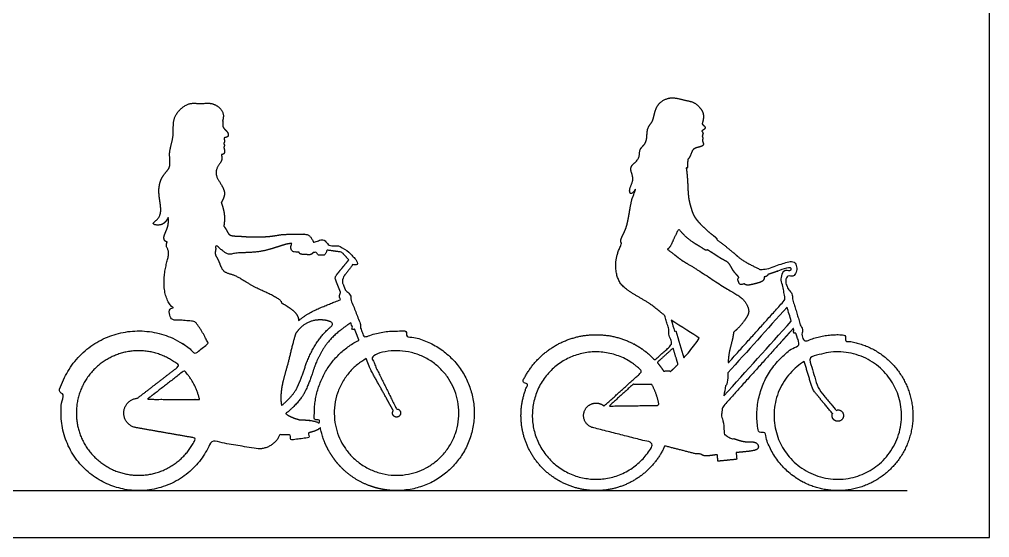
# Model space of a CAD drawing. Header units: millimetres. Extents: x 122.9 to 141.7, y 0.8 to 10.9.
# Drawn here: x 127.084 to 131.275, y 6.336 to 8.576 of the extents above; entities that cross this region are included whole.
import ezdxf

# ---------------------------------------------------------------- set-up
doc = ezdxf.new("R2010")
doc.units = ezdxf.units.MM
for name, color, linetype, true_color in [('AG-DIAGRAM', 7, 'Continuous', 0xfecc66), ('AG-OUTLINE', 7, 'Continuous', 0x8000ff), ('X-VPRT', 6, 'Continuous', 0xff00ff)]:
    doc.layers.add(name, color=color, linetype=linetype, true_color=true_color)

msp = doc.modelspace()

# ---------------------------------------------------------------- linework, layer by layer
at = {"layer": 'AG-DIAGRAM'}
msp.add_lwpolyline([(123.249, 6.5388), (130.9198, 6.5388)], dxfattribs=at)
at = {"layer": 'AG-OUTLINE'}
for points, weights, degree, knots in [([(130.0331, 8.1235), (130.0365, 8.1332), (130.0418, 8.158), (130.0349, 8.1844), (129.9999, 8.2211), (129.9588, 8.2246), (129.8942, 8.2459), (129.8302, 8.2083), (129.825, 8.1316), (129.7913, 8.1096), (129.7992, 8.0411), (129.7587, 8.017), (129.7681, 7.9698), (129.7109, 7.9391), (129.7453, 7.8878), (129.7172, 7.8461), (129.7225, 7.8144), (129.7387, 7.8309), (129.746, 7.8428), (129.7449, 7.8382), (129.7403, 7.8212), (129.7265, 7.7996), (129.7128, 7.6838), (129.6905, 7.6444), (129.6794, 7.6177), (129.6842, 7.6096), (129.6869, 7.6073), (129.6579, 7.5535), (129.6573, 7.4756), (129.6904, 7.4096), (129.8054, 7.3544), (129.8468, 7.3153), (129.8719, 7.2959), (129.8793, 7.2712), (129.8867, 7.2464), (129.8941, 7.2217), (129.8924, 7.2212), (129.8907, 7.2207), (129.889, 7.2202), (129.8939, 7.2037), (129.8988, 7.1871), (129.9038, 7.1706), (129.8791, 7.1483), (129.8544, 7.1259), (129.8297, 7.1035), (129.7481, 7.1898), (129.6355, 7.2277), (129.5183, 7.2082), (129.4011, 7.1888), (129.3068, 7.1165), (129.2574, 7.0085), (129.2651, 7.005), (129.2728, 7.0015), (129.2804, 6.998), (129.2441, 6.9184), (129.2411, 6.8309), (129.2719, 6.749), (129.3027, 6.6671), (129.3627, 6.6033), (129.4425, 6.5674), (129.5223, 6.5315), (129.6098, 6.529), (129.6915, 6.5603), (129.7733, 6.5916), (129.8367, 6.6518), (129.8722, 6.7319), (129.9135, 6.7213), (129.9548, 6.7108), (129.9961, 6.7002), (130.0069, 6.6975), (130.0179, 6.6965), (130.0289, 6.6971), (130.0316, 6.6937), (130.0445, 6.6853), (130.0739, 6.6908), (130.099, 6.6942), (130.0991, 6.6942), (130.1001, 6.6848), (130.101, 6.6754), (130.1019, 6.666), (130.129, 6.6686), (130.1562, 6.6713), (130.1833, 6.6739), (130.1824, 6.6836), (130.1814, 6.6934), (130.1805, 6.7031), (130.1915, 6.7041), (130.2314, 6.7078), (130.2814, 6.713), (130.2747, 6.7408), (130.2581, 6.7512), (130.2244, 6.7474), (130.1882, 6.757), (130.168, 6.7656), (130.1635, 6.7627), (130.1525, 6.7663), (130.1388, 6.7741), (130.1296, 6.7858), (130.1278, 6.7886), (130.1308, 6.8104), (130.1271, 6.8322), (130.117, 6.8518), (130.1178, 6.8673), (130.1196, 6.884), (130.1216, 6.8999), (130.2237, 7.0134), (130.3257, 7.1269), (130.4277, 7.2403), (130.4288, 7.2366), (130.4299, 7.2329), (130.431, 7.2292), (130.4298, 7.2288), (130.4287, 7.2285), (130.4275, 7.2281), (130.4284, 7.2249), (130.4294, 7.2216), (130.4304, 7.2184), (130.433, 7.2192), (130.4357, 7.22), (130.4383, 7.2208), (130.4433, 7.2041), (130.4482, 7.1874), (130.4532, 7.1708), (130.3117, 7.0942), (130.2442, 6.9482), (130.2776, 6.7908), (130.2858, 6.7925), (130.2941, 6.7943), (130.3023, 6.796), (130.3283, 6.6731), (130.4149, 6.582), (130.5363, 6.5497), (130.6577, 6.5174), (130.7781, 6.5535), (130.8617, 6.6472), (130.9454, 6.7409), (130.9676, 6.8646), (130.9217, 6.9816), (130.8759, 7.0986), (130.7756, 7.1742), (130.6505, 7.1862), (130.6513, 7.1946), (130.6521, 7.203), (130.6529, 7.2114), (130.5916, 7.2172), (130.5308, 7.207), (130.4747, 7.1814), (130.4701, 7.1968), (130.4655, 7.2121), (130.461, 7.2275), (130.4637, 7.2283), (130.4663, 7.2291), (130.469, 7.2299), (130.468, 7.2331), (130.4671, 7.2363), (130.4661, 7.2396), (130.4649, 7.2392), (130.4637, 7.2389), (130.4626, 7.2385), (130.4481, 7.2871), (130.4337, 7.3357), (130.4193, 7.3843), (130.4205, 7.3846), (130.4217, 7.385), (130.4229, 7.3853), (130.4219, 7.3886), (130.4209, 7.3918), (130.42, 7.3951), (130.4175, 7.3943), (130.4151, 7.3936), (130.4126, 7.3929), (130.4111, 7.398), (130.4096, 7.4031), (130.408, 7.4083), (130.4068, 7.4079), (130.4055, 7.4075), (130.4042, 7.4071), (130.4011, 7.4179), (130.3979, 7.4286), (130.3948, 7.4394), (130.3938, 7.4473), (130.3963, 7.4556), (130.4024, 7.4643), (130.4031, 7.4651), (130.4038, 7.4659), (130.4045, 7.4668), (130.405, 7.4665), (130.408, 7.4652), (130.4135, 7.4635), (130.4205, 7.4637), (130.4273, 7.4658), (130.4328, 7.4703), (130.4366, 7.4759), (130.4393, 7.4819), (130.4412, 7.4899), (130.4424, 7.4996), (130.442, 7.5091), (130.4397, 7.5166), (130.4363, 7.5216), (130.4327, 7.5253), (130.4259, 7.5287), (130.4161, 7.5293), (130.4039, 7.5274), (130.3958, 7.525), (130.3911, 7.5235), (130.3736, 7.518), (130.3599, 7.5133), (130.3499, 7.5096), (130.3415, 7.5065), (130.331, 7.5028), (130.3098, 7.4956), (130.3065, 7.498), (130.3026, 7.4985), (130.2989, 7.4972), (130.2946, 7.4958), (130.2903, 7.4943), (130.2859, 7.4928), (130.2838, 7.4942), (130.2718, 7.5013), (130.2452, 7.5135), (130.2037, 7.5371), (130.1857, 7.5529), (130.1493, 7.5843), (130.1154, 7.6104), (130.0972, 7.6235), (130.0977, 7.626), (130.0958, 7.632), (130.0696, 7.649), (130.0223, 7.6936), (129.9955, 7.7273), (129.9862, 7.7591), (129.9723, 7.8054), (129.9718, 7.875), (129.9672, 7.9197), (129.9649, 7.933), (129.9647, 7.9342), (129.9663, 7.9331), (129.9706, 7.9319), (129.9697, 7.9435), (129.9712, 7.9621), (129.9717, 7.97), (129.9741, 7.9729), (129.9842, 7.9844), (129.9897, 8.0164), (130.0178, 8.0232), (130.0461, 8.0308), (130.0318, 8.0541), (130.0393, 8.0622), (130.0315, 8.0712), (130.0401, 8.084), (130.0335, 8.0903), (130.0317, 8.0951), (130.0434, 8.0996), (130.0482, 8.1082), (130.0426, 8.1165), (130.0357, 8.121), (130.0331, 8.1235)], [1, 1, 1, 1, 1, 1, 1, 1, 1, 1, 1, 1, 1, 1, 1, 1, 1, 1, 1, 1, 1, 1, 1, 1, 1, 1, 1, 1, 1, 1, 1, 1, 1, 1, 1, 1, 1, 1, 1, 1, 1, 1, 1, 1, 1, 0.921869153192, 0.921869153192, 1, 0.921869153192, 0.921869153192, 1, 1, 1, 1, 0.948889984764, 0.948889984764, 1, 0.948889984764, 0.948889984764, 1, 0.948889984764, 0.948889984764, 1, 0.948889984764, 0.948889984764, 1, 1, 1, 1, 1.00591966295, 1.02018864615, 1.04280694961, 1.04280694961, 1.04280694961, 1.04280694961, 1.04280694961, 1.04280694961, 1.04280694961, 1.04280694961, 1.04280694961, 1.04280694961, 1.04280694961, 1.04280694961, 1.04280694961, 1.04280694961, 1.04280694961, 1.04280694961, 1.04280694961, 1.04280694961, 1.04280694961, 1.04280694961, 1.04280694961, 1.04280694961, 1.04280694961, 1.04280694961, 1.04280694961, 1.04280694961, 1.04280694961, 1.04280694961, 1.01048108039, 1.01048108039, 1.04280694961, 1.04280694961, 1.04280694961, 1.04280694961, 1.04280694961, 1.04280694961, 1.04280694961, 1.04280694961, 1.04280694961, 1.04280694961, 1.04280694961, 1.04280694961, 1.04280694961, 1.04280694961, 1.04280694961, 1.04280694961, 1.04280694961, 1.04280694961, 1.04280694961, 1.04280694961, 1.04280694961, 1.04280694961, 0.904550363949, 0.904550363949, 1.04280694961, 1.04280694961, 1.04280694961, 1.04280694961, 0.939897619559, 0.939897619559, 1.04280694961, 0.939897619559, 0.939897619559, 1.04280694961, 0.939897619559, 0.939897619559, 1.04280694961, 0.939897619559, 0.939897619559, 1.04280694961, 1.04280694961, 1.04280694961, 1.04280694961, 1.01918087257, 1.01918087257, 1.04280694961, 1.04280694961, 1.04280694961, 1.04280694961, 1.04280694961, 1.04280694961, 1.04280694961, 1.04280694961, 1.04280694961, 1.04280694961, 1.04280694961, 1.04280694961, 1.04280694961, 1.04280694961, 1.04280694961, 1.04280694961, 1.04280694961, 1.04280694961, 1.04280694961, 1.04280694961, 1.04280694961, 1.04280694961, 1.04280694961, 1.04280694961, 1.04280694961, 1.04280694961, 1.04280694961, 1.04280694961, 1.04280694961, 1.04280694961, 1.04280694961, 1.04280694961, 1.04280694961, 1.04280694961, 1.04280694961, 1.04280694961, 1.04280694961, 1.04280694961, 1.04280694961, 1.04280694961, 1.04280694961, 1.04280694961, 1.04280694961, 1.04280694961, 1.04280694961, 1.04280694961, 1.04280694961, 1.04280694961, 1.04280694961, 1.04280694961, 1.04280694961, 1.04280694961, 1.04280694961, 1.04280694961, 1.04280694961, 1.04280694961, 1.04280694961, 1.04280694961, 1.04280694961, 1.04280694961, 1.04280694961, 1.04280694961, 1.04280694961, 1.04280694961, 1.04280694961, 1.01298872798, 1.06961530936, 1.21268669376, 1.21268669376, 1.21268669376, 1.21268669376, 1.21268669376, 1.21268669376, 1.21268669376, 1.21268669376, 1.21268669376, 1.21268669376, 1.21268669376, 1.21268669376, 1.21268669376, 1.21268669376, 1.21268669376, 1.21268669376, 1.21268669376, 1.21268669376, 1.21268669376, 1.21268669376, 1.21268669376, 1.21268669376, 1.21268669376, 1.21268669376, 1.21268669376, 1.21268669376, 1.21268669376, 1.21268669376, 1.21268669376, 1.21268669376, 1.21268669376, 1.21268669376, 1.21268669376, 1.21268669376, 1.21268669376, 1.21268669376, 1.21268669376, 1.21268669376, 1.21268669376, 1.21268669376, 1.21268669376, 1.21268669376, 1.21268669376, 1.21268669376], 3, [-13.68476, -13.68476, -13.68476, -13.68476, -13.478875, -13.172013, -12.80537, -12.452977, -12.124115, -11.700435, -11.310504, -10.933888, -10.532126, -10.20641, -9.877811, -9.510637, -9.152455, -8.788505, -8.563185, -8.322246, -8.322246, -8.322246, -8.218483, -7.910102, -7.444639, -7.085025, -6.81496, -6.687869, -6.687869, -6.687869, -6.143531, -5.706942, -5.125789, -4.680459, -4.680459, -4.680459, -4.471306, -4.471306, -4.471306, -4.45685, -4.45685, -4.45685, -4.317325, -4.317325, -4.317325, -4.047324, -4.047324, -4.047324, -3.190822, -3.190822, -3.190822, -2.334319, -2.334319, -2.334319, -2.266059, -2.266059, -2.266059, -1.57574, -1.57574, -1.57574, -0.885422, -0.885422, -0.885422, -0.195104, -0.195104, -0.195104, 0.495214, 0.495214, 0.495214, 0.836388, 0.836388, 0.836388, 0.879868, 0.879868, 0.879868, 1.029494, 1.428437, 1.430968, 1.430968, 1.430968, 1.50758, 1.50758, 1.50758, 1.728411, 1.728411, 1.728411, 1.807562, 1.807562, 1.807562, 1.963862, 2.377159, 2.594277, 2.81254, 3.110292, 3.444795, 3.675748, 3.675748, 3.675748, 3.981579, 4.068241, 4.068241, 4.068241, 4.153491, 4.153491, 4.153491, 4.390899, 4.390899, 4.390899, 5.626719, 5.626719, 5.626719, 5.658158, 5.658158, 5.658158, 5.662224, 5.662224, 5.662224, 5.689639, 5.689639, 5.689639, 5.698821, 5.698821, 5.698821, 5.839625, 5.839625, 5.839625, 6.963448, 6.963448, 6.963448, 7.031709, 7.031709, 7.031709, 7.996906, 7.996906, 7.996906, 8.962103, 8.962103, 8.962103, 9.927301, 9.927301, 9.927301, 10.892498, 10.892498, 10.892498, 10.960759, 10.960759, 10.960759, 11.418704, 11.418704, 11.418704, 11.548323, 11.548323, 11.548323, 11.557505, 11.557505, 11.557505, 11.58492, 11.58492, 11.58492, 11.588985, 11.588985, 11.588985, 11.999329, 11.999329, 11.999329, 12.003395, 12.003395, 12.003395, 12.03081, 12.03081, 12.03081, 12.039302, 12.039302, 12.039302, 12.082627, 12.082627, 12.082627, 12.08914, 12.08914, 12.08914, 12.179814, 12.179814, 12.179814, 12.259068, 12.259068, 12.259068, 12.267728, 12.267728, 12.267728, 12.27269, 12.299607, 12.313878, 12.328445, 12.356846, 12.370148, 12.383074, 12.409909, 12.4367, 12.461502, 12.486614, 12.499565, 12.510488, 12.528411, 12.559509, 12.588793, 12.628264, 12.628264, 12.628264, 12.712506, 12.712506, 12.712506, 12.78469, 12.78469, 12.78469, 12.81526, 12.81526, 12.81526, 12.856316, 12.856316, 12.856316, 12.928424, 13.251454, 13.60653, 13.86138, 14.214292, 14.640204, 14.640204, 14.640204, 14.767814, 15.047857, 15.474384, 15.863784, 16.248293, 16.685184, 17.144525, 17.487828, 17.523974, 17.523974, 17.523974, 17.605122, 17.789422, 17.910939, 17.910939, 17.910939, 18.014476, 18.334386, 18.606297, 18.852055, 19.084221, 19.236851, 19.395594, 19.582313, 19.726833, 19.824781, 19.997827, 20.15059, 20.313924, 20.457127, 20.457127, 20.457127, 20.457127]), ([(127.9623, 8.1374), (127.9655, 8.1494), (127.9702, 8.1777), (127.9205, 8.22), (127.8655, 8.2083), (127.8137, 8.2208), (127.74, 8.1557), (127.7565, 8.0733), (127.7257, 8.0014), (127.7428, 7.9365), (127.7002, 7.9024), (127.6793, 7.8352), (127.7009, 7.7537), (127.6874, 7.7129), (127.6482, 7.6899), (127.7039, 7.6815), (127.721, 7.7067), (127.727, 7.72), (127.7276, 7.7163), (127.7297, 7.6984), (127.7228, 7.6668), (127.7042, 7.6351), (127.7123, 7.6159), (127.721, 7.6144), (127.7231, 7.6144), (127.7206, 7.6082), (127.7164, 7.5937), (127.734, 7.5722), (127.7195, 7.5235), (127.701, 7.4293), (127.723, 7.3504), (127.7464, 7.3308), (127.7517, 7.3272), (127.7495, 7.3274), (127.7472, 7.3275), (127.745, 7.3277), (127.7414, 7.328), (127.738, 7.3267), (127.7355, 7.3241), (127.733, 7.3216), (127.7318, 7.3182), (127.7321, 7.3146), (127.7329, 7.306), (127.7337, 7.2974), (127.7345, 7.2888), (127.735, 7.2827), (127.7394, 7.2784), (127.7455, 7.2779), (127.7774, 7.2754), (127.8092, 7.273), (127.841, 7.2705), (127.8618, 7.2478), (127.8856, 7.2059), (127.8975, 7.1794), (127.9002, 7.1746), (127.8816, 7.1602), (127.8629, 7.1458), (127.8443, 7.1314), (127.7506, 7.2205), (127.625, 7.2511), (127.5009, 7.2151), (127.3768, 7.1792), (127.287, 7.0862), (127.2554, 6.9609), (127.2622, 6.9609), (127.2689, 6.9609), (127.2757, 6.9609), (127.227, 6.7789), (127.3169, 6.6134), (127.4961, 6.5552), (127.6752, 6.497), (127.8453, 6.5782), (127.9128, 6.754), (127.9769, 6.7428), (128.0411, 6.7315), (128.1053, 6.7202), (128.1514, 6.7141), (128.1916, 6.7375), (128.2092, 6.7805), (128.2239, 6.7808), (128.2395, 6.78), (128.2541, 6.7798), (128.255, 6.7723), (128.256, 6.7649), (128.257, 6.7575), (128.2832, 6.7609), (128.3094, 6.7644), (128.3356, 6.7678), (128.3347, 6.7746), (128.3338, 6.7814), (128.3329, 6.7883), (128.353, 6.7932), (128.3749, 6.8008), (128.384, 6.81), (128.3845, 6.8105), (128.409, 6.6835), (128.4962, 6.588), (128.6204, 6.5521), (128.7446, 6.5161), (128.8693, 6.5502), (128.958, 6.6444), (129.0466, 6.7385), (129.0731, 6.8651), (129.0296, 6.9869), (128.9862, 7.1087), (128.8855, 7.1899), (128.7573, 7.2067), (128.7582, 7.2132), (128.759, 7.2197), (128.7599, 7.2261), (128.6964, 7.2345), (128.6329, 7.2257), (128.574, 7.2005), (128.5681, 7.2157), (128.5622, 7.2309), (128.5562, 7.246), (128.5596, 7.2473), (128.5629, 7.2487), (128.5663, 7.25), (128.565, 7.2533), (128.5637, 7.2567), (128.5623, 7.2601), (128.5608, 7.2595), (128.5593, 7.2589), (128.5579, 7.2583), (128.5417, 7.2996), (128.5255, 7.3409), (128.5094, 7.3822), (128.5109, 7.3828), (128.5123, 7.3834), (128.5138, 7.384), (128.5125, 7.3874), (128.5112, 7.3907), (128.5099, 7.3941), (128.5074, 7.3931), (128.5048, 7.3921), (128.5023, 7.3911), (128.5003, 7.3961), (128.4984, 7.4011), (128.4964, 7.4061), (128.4953, 7.4056), (128.4941, 7.4052), (128.493, 7.4047), (128.4894, 7.4138), (128.4859, 7.4229), (128.4823, 7.432), (128.4773, 7.4448), (128.4787, 7.4562), (128.4865, 7.4664), (128.4995, 7.4831), (128.5125, 7.4999), (128.5254, 7.5166), (128.5255, 7.5165), (128.5256, 7.5164), (128.5257, 7.5163), (128.5303, 7.5113), (128.537, 7.5111), (128.542, 7.5156), (128.547, 7.5202), (128.5472, 7.527), (128.5427, 7.5319), (128.5297, 7.5461), (128.5146, 7.5626), (128.4972, 7.5814), (128.4914, 7.5877), (128.4839, 7.5917), (128.4754, 7.5929), (128.4545, 7.5959), (128.4336, 7.5989), (128.4127, 7.6019), (128.412, 7.6056), (128.4099, 7.613), (128.4044, 7.6212), (128.3996, 7.6235), (128.3972, 7.6235), (128.3972, 7.6235), (128.3919, 7.6235), (128.3867, 7.6235), (128.3814, 7.6235), (128.379, 7.6235), (128.3741, 7.6212), (128.3701, 7.6153), (128.3685, 7.6117), (128.3684, 7.6113), (128.3644, 7.6114), (128.3604, 7.6115), (128.3564, 7.6116), (128.3531, 7.6182), (128.3437, 7.6332), (128.3315, 7.6485), (128.292, 7.6457), (128.2208, 7.6484), (128.1798, 7.6374), (128.0871, 7.6333), (128.0338, 7.6397), (127.9912, 7.6391), (127.9821, 7.6606), (127.9729, 7.6746), (127.9675, 7.6823), (127.9704, 7.7007), (127.9725, 7.7319), (127.9619, 7.7683), (127.9563, 7.7838), (127.9642, 7.7983), (127.9844, 7.8332), (127.9227, 7.8995), (127.9418, 7.9436), (127.9611, 7.9652), (127.959, 7.9836), (127.9568, 7.9915), (127.9607, 7.9917), (127.9714, 7.9937), (127.9712, 8.0121), (127.9659, 8.0223), (127.9725, 8.0325), (127.965, 8.039), (127.9723, 8.047), (127.9697, 8.0565), (127.9667, 8.0654), (127.9822, 8.0656), (127.9877, 8.0743), (127.9861, 8.0851), (127.9749, 8.0984), (127.9601, 8.112), (127.9637, 8.1259), (127.9625, 8.136), (127.9623, 8.1374)], [1, 1, 1, 1, 1, 1, 1, 1, 1, 1, 1, 1, 1, 1, 1, 1, 1, 1, 1, 1, 1, 1, 1, 1, 1, 1, 1, 1, 1, 1, 1, 1, 1, 1, 1, 1, 0.938360451285, 0.938360451285, 1, 0.938360451285, 0.938360451285, 1, 1, 1, 1, 0.842493640025, 0.842493640025, 1, 1, 1, 1, 1, 1, 1, 1, 1, 1, 1, 0.91151581963, 0.91151581963, 1, 0.91151581963, 0.91151581963, 1, 1, 1, 1, 0.81696104872, 0.81696104872, 1, 0.81696104872, 0.81696104872, 1, 1, 1, 1, 0.861170387097, 0.861170387097, 1, 1, 1, 1, 1, 1, 1, 1, 1, 1, 1, 1, 1, 1, 1, 1, 1, 0.902081166368, 0.902081166368, 1, 0.902081166368, 0.902081166368, 1, 0.902081166368, 0.902081166368, 1, 0.902081166368, 0.902081166368, 1, 1, 1, 1, 0.976299169022, 0.976299169022, 1, 1, 1, 1, 1, 1, 1, 1, 1, 1, 1, 1, 1, 1, 1, 1, 1, 1, 1, 1, 1, 1, 1, 1, 1, 1, 1, 1, 1, 1, 1, 1, 1, 1, 1, 1, 1, 1, 1, 1, 1, 1, 1, 0.804737854124, 0.804737854124, 1, 0.804737854124, 0.804737854124, 1, 1, 1, 1, 0.961150663893, 0.961150663893, 1, 1, 1, 1, 1, 1, 1, 1, 1, 1, 1, 1, 1, 1, 1, 1, 1, 1, 1, 1, 1, 1, 1, 1, 1, 1, 1, 1, 1, 1, 1, 1, 1, 1, 1, 1, 1, 1, 1, 1, 1, 1, 1, 1, 1, 1, 1, 1, 1, 1, 1, 1, 1, 1, 1, 1, 1, 1, 1, 1, 1], 3, [-5.140162, -5.140162, -5.140162, -5.140162, -4.856552, -4.510515, -4.170962, -3.842121, -3.419883, -3.006626, -2.600228, -2.243349, -1.923823, -1.541131, -1.118982, -0.81679, -0.576808, -0.306263, 0, 0, 0, 0.077955, 0.382095, 0.659451, 0.864546, 0.921541, 0.921541, 0.921541, 1.128124, 1.352054, 1.668721, 2.131946, 2.576454, 2.697947, 2.697947, 2.697947, 2.711653, 2.711653, 2.711653, 2.734076, 2.734076, 2.734076, 2.756498, 2.756498, 2.756498, 2.812263, 2.812263, 2.812263, 2.848567, 2.848567, 2.848567, 3.054645, 3.054645, 3.054645, 3.500259, 3.617704, 3.617704, 3.617704, 3.769847, 3.769847, 3.769847, 4.52185, 4.52185, 4.52185, 5.273853, 5.273853, 5.273853, 5.317361, 5.317361, 5.317361, 6.41286, 6.41286, 6.41286, 7.508359, 7.508359, 7.508359, 7.928929, 7.928929, 7.928929, 8.178467, 8.178467, 8.178467, 8.431297, 8.431297, 8.431297, 8.479675, 8.479675, 8.479675, 8.650171, 8.650171, 8.650171, 8.694475, 8.694475, 8.694475, 9.007037, 9.023705, 9.023705, 9.023705, 9.719339, 9.719339, 9.719339, 10.414974, 10.414974, 10.414974, 11.110609, 11.110609, 11.110609, 11.806243, 11.806243, 11.806243, 11.848357, 11.848357, 11.848357, 12.234314, 12.234314, 12.234314, 12.494774, 12.494774, 12.494774, 12.515653, 12.515653, 12.515653, 12.53899, 12.53899, 12.53899, 12.548279, 12.548279, 12.548279, 12.834592, 12.834592, 12.834592, 12.843881, 12.843881, 12.843881, 12.867217, 12.867217, 12.867217, 12.882976, 12.882976, 12.882976, 12.917487, 12.917487, 12.917487, 12.921497, 12.921497, 12.921497, 13.508245, 13.508245, 13.508245, 13.593965, 13.593965, 13.593965, 14.361663, 14.361663, 14.361663, 14.36284, 14.36284, 14.36284, 14.401833, 14.401833, 14.401833, 14.440826, 14.440826, 14.440826, 14.615222, 14.615222, 14.615222, 14.622448, 14.622448, 14.622448, 14.777443, 14.777443, 14.777443, 14.802639, 14.829987, 14.856026, 14.856062, 14.856062, 14.856062, 14.886461, 14.886461, 14.886461, 14.912481, 14.939848, 14.941907, 14.941907, 14.941907, 14.967414, 14.967414, 14.967414, 15.153347, 15.357728, 15.640157, 16.029791, 16.342346, 16.782304, 17.136337, 17.416868, 17.634836, 17.8256, 17.8256, 17.8256, 18.17218, 18.430742, 18.430742, 18.430742, 18.757361, 19.169465, 19.468622, 19.71239, 19.942337, 19.942337, 19.942337, 20.038474, 20.233514, 20.391407, 20.536675, 20.661291, 20.79769, 20.943976, 21.062868, 21.225112, 21.365488, 21.510813, 21.704497, 21.902515, 22.114299, 22.146669, 22.146669, 22.146669, 22.146669]), ([(130.1692, 7.2235), (130.1916, 7.2406), (130.2257, 7.2837), (130.2414, 7.3184), (130.2106, 7.3732), (130.1527, 7.4004), (129.9892, 7.5117), (129.9407, 7.5348), (129.9083, 7.5648), (129.8828, 7.582), (129.8886, 7.5851), (129.9008, 7.5973), (129.9132, 7.6355), (129.9323, 7.6693), (129.9491, 7.6493), (129.9869, 7.6124), (130.0383, 7.5868), (130.0481, 7.5764), (130.0551, 7.5786), (130.0572, 7.5796), (130.0644, 7.5751), (130.0787, 7.5667), (130.1221, 7.536), (130.1503, 7.5263), (130.1668, 7.4868), (130.1841, 7.471), (130.1925, 7.4604), (130.1885, 7.4571), (130.1872, 7.4522), (130.1888, 7.4474), (130.1899, 7.4442), (130.191, 7.4409), (130.1921, 7.4376), (130.1944, 7.431), (130.2006, 7.4279), (130.2073, 7.4302), (130.2099, 7.4311), (130.2126, 7.432), (130.2153, 7.4329), (130.2166, 7.4318), (130.2251, 7.4257), (130.2443, 7.4281), (130.2835, 7.438), (130.2994, 7.4461), (130.3019, 7.4579), (130.3021, 7.4622), (130.3047, 7.4631), (130.3073, 7.464), (130.3099, 7.4648), (130.3135, 7.4661), (130.3163, 7.4688), (130.3175, 7.4727), (130.339, 7.48), (130.3497, 7.4838), (130.3583, 7.487), (130.3679, 7.4906), (130.3813, 7.4951), (130.3984, 7.5006), (130.4047, 7.5026), (130.4098, 7.5038), (130.4136, 7.5044), (130.4153, 7.5047), (130.4167, 7.5048), (130.4178, 7.5048), (130.418, 7.503), (130.4182, 7.4997), (130.4174, 7.495), (130.4169, 7.4919), (130.4161, 7.4896), (130.4156, 7.4883), (130.4149, 7.4886), (130.414, 7.489), (130.4129, 7.4896), (130.4128, 7.4897), (130.4121, 7.4901), (130.408, 7.4935), (130.4026, 7.498), (130.3956, 7.4974), (130.3911, 7.492), (130.3883, 7.4887), (130.3875, 7.4845), (130.3889, 7.4803), (130.3854, 7.4761), (130.3819, 7.4719), (130.3784, 7.4677), (130.3736, 7.4619), (130.3722, 7.4554), (130.3744, 7.4482), (130.3789, 7.4329), (130.3835, 7.4176), (130.388, 7.4023), (130.3867, 7.4019), (130.3855, 7.4016), (130.3842, 7.4012), (130.3857, 7.396), (130.3872, 7.3909), (130.3887, 7.3858), (130.3863, 7.3851), (130.3838, 7.3843), (130.3814, 7.3836), (130.3823, 7.3804), (130.3833, 7.3771), (130.3842, 7.3739), (130.3854, 7.3742), (130.3866, 7.3746), (130.3878, 7.3749), (130.3889, 7.371), (130.3901, 7.3671), (130.3913, 7.3632), (130.3094, 7.2722), (130.2276, 7.1811), (130.1458, 7.0901), (130.1463, 7.1018), (130.1495, 7.1418), (130.1642, 7.1859), (130.1688, 7.2158), (130.1692, 7.2235)], [1, 1, 1, 1, 1, 1, 1, 1, 1, 1, 1, 1, 1, 1, 1, 1, 1, 1, 1, 1, 1, 1, 1, 1, 1, 1, 1, 0.915103490253, 0.955437507078, 1.12100205048, 1.12100205048, 1.12100205048, 1.12100205048, 0.90211278457, 0.90211278457, 1.12100205048, 1.12100205048, 1.12100205048, 1.12100205048, 1.12100205048, 1.12100205048, 1.12100205048, 1.12100205048, 1.12100205048, 1.12100205048, 1.12100205048, 1.12100205048, 1.12100205048, 1.12100205048, 0.989300671124, 0.936841429349, 0.963624325153, 0.963624325153, 0.963624325153, 0.963624325153, 0.963624325153, 0.963624325153, 0.963624325153, 0.963624325153, 0.963624325153, 0.963624325153, 0.963624325153, 0.963624325153, 0.963624325153, 0.963624325153, 0.963624325153, 0.963624325153, 0.963624325153, 0.963624325153, 0.963624325153, 0.963624325153, 0.963624325153, 0.963624325153, 0.963624325153, 0.963624325153, 0.963624325153, 0.775464971606, 0.775464971606, 0.963624325153, 0.841450096255, 0.798605126974, 0.835089417309, 0.835089417309, 0.835089417309, 0.835089417309, 0.835089417309, 0.835089417309, 0.835089417309, 0.835089417309, 0.835089417309, 0.835089417309, 0.835089417309, 0.835089417309, 0.835089417309, 0.835089417309, 0.835089417309, 0.835089417309, 0.835089417309, 0.835089417309, 0.835089417309, 0.835089417309, 0.835089417309, 0.835089417309, 0.835089417309, 0.835089417309, 0.835089417309, 0.835089417309, 0.835089417309, 0.835089417309, 0.835089417309, 0.835089417309, 0.835089417309, 0.835089417309, 0.835089417309, 0.835089417309, 0.835089417309, 0.835089417309], 3, [0, 0, 0, 0, 0.477252, 0.845291, 1.212732, 1.641754, 2.340723, 2.76516, 3.150906, 3.150906, 3.150906, 3.333378, 3.566009, 3.566009, 3.566009, 4.009408, 4.403514, 4.59636, 4.676071, 4.676071, 4.676071, 4.938989, 5.313061, 5.595968, 5.919381, 6.239072, 6.239072, 6.239072, 6.277342, 6.277342, 6.277342, 6.305276, 6.305276, 6.305276, 6.355872, 6.355872, 6.355872, 6.378899, 6.378899, 6.378899, 6.424614, 6.684648, 7.016375, 7.247391, 7.36611, 7.36611, 7.36611, 7.390705, 7.390705, 7.390705, 7.421147, 7.421147, 7.421147, 7.49347, 7.49347, 7.49347, 7.577713, 7.577713, 7.577713, 7.610137, 7.610137, 7.610137, 7.624738, 7.624738, 7.624738, 7.669092, 7.669092, 7.669092, 7.699983, 7.699983, 7.699983, 7.714408, 7.714408, 7.714408, 7.749904, 7.749904, 7.749904, 7.801044, 7.801044, 7.801044, 7.834251, 7.834251, 7.834251, 7.878458, 7.878458, 7.878458, 7.939475, 7.939475, 7.939475, 8.068671, 8.068671, 8.068671, 8.075183, 8.075183, 8.075183, 8.118509, 8.118509, 8.118509, 8.127, 8.127, 8.127, 8.154416, 8.154416, 8.154416, 8.158481, 8.158481, 8.158481, 8.191501, 8.191501, 8.191501, 9.182741, 9.182741, 9.182741, 9.372314, 9.824486, 9.999284, 9.999284, 9.999284, 9.999284]), ([(128.2903, 7.2737), (128.2901, 7.286), (128.2812, 7.3074), (128.2476, 7.3322), (128.2271, 7.3447), (128.2162, 7.35), (128.2166, 7.3535), (128.2123, 7.3638), (128.1664, 7.3918), (128.0881, 7.4215), (128.0193, 7.4736), (127.9597, 7.4808), (127.9476, 7.5333), (127.9261, 7.561), (127.9342, 7.5829), (127.9315, 7.5915), (127.9305, 7.5955), (127.9333, 7.596), (127.9362, 7.5965), (127.9391, 7.597), (127.9555, 7.5804), (127.9862, 7.5541), (128.0158, 7.5695), (128.1285, 7.5639), (128.2206, 7.6014), (128.253, 7.6073), (128.2618, 7.6069), (128.2587, 7.6027), (128.2572, 7.5974), (128.2571, 7.5919), (128.2571, 7.5795), (128.2634, 7.5707), (128.2725, 7.5704), (128.2793, 7.5703), (128.2861, 7.5702), (128.2928, 7.5701), (128.2931, 7.5679), (128.296, 7.5588), (128.3238, 7.5603), (128.3442, 7.5564), (128.3518, 7.5658), (128.3537, 7.5689), (128.3585, 7.5688), (128.3632, 7.5687), (128.3678, 7.5686), (128.368, 7.5682), (128.3696, 7.5643), (128.3736, 7.5583), (128.3787, 7.5559), (128.3813, 7.556), (128.3816, 7.556), (128.3863, 7.556), (128.391, 7.556), (128.3957, 7.556), (128.396, 7.556), (128.3987, 7.5559), (128.4039, 7.5583), (128.4097, 7.5668), (128.4119, 7.5745), (128.4126, 7.5786), (128.4325, 7.5757), (128.4523, 7.5729), (128.4721, 7.5701), (128.4753, 7.5696), (128.4781, 7.5682), (128.4802, 7.5658), (128.4899, 7.5552), (128.499, 7.5454), (128.5073, 7.5363), (128.4896, 7.5146), (128.4718, 7.4929), (128.454, 7.4712), (128.4487, 7.4647), (128.4476, 7.4572), (128.4509, 7.4489), (128.4578, 7.4314), (128.4646, 7.4138), (128.4715, 7.3963), (128.4703, 7.3958), (128.4692, 7.3954), (128.468, 7.3949), (128.47, 7.39), (128.4719, 7.385), (128.4739, 7.38), (128.4713, 7.379), (128.4688, 7.378), (128.4663, 7.377), (128.4676, 7.3737), (128.4689, 7.3703), (128.4702, 7.3669), (128.4717, 7.3675), (128.4732, 7.3681), (128.4747, 7.3687), (128.475, 7.3679), (128.4753, 7.3671), (128.4756, 7.3663), (128.4411, 7.3528), (128.407, 7.3389), (128.3446, 7.3122), (128.3169, 7.2953), (128.2903, 7.2737)], [1, 1, 1, 1, 1, 1, 1, 1, 1, 1, 1, 1, 1, 1, 1, 1, 1, 1, 1, 1, 1, 1, 1, 1, 1, 1, 1, 1.00034788347, 1.05753821829, 1.17157100446, 0.945630563222, 0.942842373301, 1.1632064347, 1.1632064347, 1.1632064347, 1.1632064347, 1.1632064347, 1.1632064347, 1.1632064347, 1.1632064347, 1.1632064347, 1.1632064347, 1.1632064347, 1.1632064347, 1.1632064347, 1.1632064347, 1.1632064347, 1.1632064347, 1.1632064347, 1.1632064347, 1.1632064347, 1.1632064347, 1.1632064347, 1.1632064347, 1.1632064347, 1.1632064347, 1.1632064347, 1.1632064347, 1.1632064347, 1.1632064347, 1.1632064347, 1.1632064347, 1.1632064347, 1.11801663696, 1.11801663696, 1.1632064347, 1.1632064347, 1.1632064347, 1.1632064347, 1.1632064347, 1.1632064347, 1.1632064347, 1.1632064347, 1.1632064347, 1.1632064347, 1.1632064347, 1.1632064347, 1.1632064347, 1.1632064347, 1.1632064347, 1.1632064347, 1.1632064347, 1.1632064347, 1.1632064347, 1.1632064347, 1.1632064347, 1.1632064347, 1.1632064347, 1.1632064347, 1.1632064347, 1.1632064347, 1.1632064347, 1.1632064347, 1.1632064347, 1.1632064347, 1.1632064347, 1.1632064347, 1.1632064347, 1.1632064347, 1.1632064347, 1.1632064347], 3, [6.511554, 6.511554, 6.511554, 6.511554, 6.774558, 7.070924, 7.351113, 7.351113, 7.351113, 7.475955, 7.808789, 8.246034, 8.67741, 9.013899, 9.335424, 9.604686, 9.813068, 9.977388, 9.977388, 9.977388, 10.03724, 10.03724, 10.03724, 10.330564, 10.589101, 11.077012, 11.564048, 11.775324, 11.775324, 11.775324, 11.811599, 11.811599, 11.811599, 11.883474, 11.883474, 11.883474, 11.922488, 11.922488, 11.922488, 11.986294, 12.233453, 12.463055, 12.555789, 12.555789, 12.555789, 12.585621, 12.585621, 12.585621, 12.589077, 12.616425, 12.642464, 12.645339, 12.645339, 12.645339, 12.675739, 12.675739, 12.675739, 12.678771, 12.704827, 12.732195, 12.759294, 12.759294, 12.759294, 12.906343, 12.906343, 12.906343, 12.913568, 12.913568, 12.913568, 13.01136, 13.01136, 13.01136, 13.805511, 13.805511, 13.805511, 13.86168, 13.86168, 13.86168, 14.822598, 14.822598, 14.822598, 14.826608, 14.826608, 14.826608, 14.861119, 14.861119, 14.861119, 14.876877, 14.876877, 14.876877, 14.900214, 14.900214, 14.900214, 14.909503, 14.909503, 14.909503, 14.91492, 14.91492, 14.91492, 15.137763, 15.137763, 15.329422, 15.329422, 15.329422, 15.329422]), ([(128.2779, 7.2178), (128.2933, 7.2392), (128.3303, 7.2783), (128.4022, 7.2797), (128.4298, 7.2683), (128.4333, 7.2668), (128.4357, 7.2638), (128.4364, 7.26), (128.437, 7.2562), (128.4356, 7.2525), (128.4327, 7.25), (128.4291, 7.2469), (128.4159, 7.2351), (128.3941, 7.2136), (128.3662, 7.1761), (128.3393, 7.1283), (128.3236, 7.0895), (128.3173, 7.0696), (128.3125, 7.0543), (128.3019, 7.024), (128.288, 6.9916), (128.2775, 6.9717), (128.2694, 6.9596), (128.2506, 6.9365), (128.2312, 6.9184), (128.2171, 6.9065), (128.2159, 6.9119), (128.2113, 6.9425), (128.2197, 7.0089), (128.2457, 7.0869), (128.2635, 7.1716), (128.2761, 7.2121), (128.2779, 7.2178)], [1, 1, 1, 1, 1, 0.915344303633, 0.915344303633, 1, 0.915344303633, 0.915344303633, 1, 1, 1, 1, 1, 1, 1, 1, 1, 1, 1, 1, 1, 1, 1, 1, 1, 1, 1, 1, 1, 1, 1], 3, [0, 0, 0, 0, 0.412357, 0.812226, 0.812226, 0.812226, 0.836016, 0.836016, 0.836016, 0.859807, 0.859807, 0.859807, 0.890466, 0.97372, 1.056973, 1.191792, 1.326611, 1.326611, 1.326611, 1.430018, 1.533425, 1.554299, 1.575173, 1.627267, 1.746143, 1.746143, 1.746143, 1.843442, 2.265196, 2.692558, 3.191266, 3.277725, 3.277725, 3.277725, 3.277725]), ([(128.5512, 7.1897), (128.4185, 7.1214), (128.3467, 6.9906), (128.3602, 6.842), (128.3667, 6.8426), (128.3732, 6.8432), (128.3797, 6.8438), (128.3801, 6.8392), (128.3807, 6.8346), (128.3813, 6.83), (128.3758, 6.8335), (128.3557, 6.8403), (128.327, 6.844), (128.3063, 6.8448), (128.2961, 6.8446), (128.2942, 6.8451), (128.2762, 6.8503), (128.2502, 6.858), (128.2358, 6.8715), (128.2354, 6.8719), (128.2754, 6.9047), (128.3024, 6.9351), (128.3303, 6.9913), (128.3428, 7.023), (128.3649, 7.0932), (128.3814, 7.1276), (128.4254, 7.195), (128.4628, 7.2293), (128.5155, 7.2644), (128.5181, 7.2578), (128.5206, 7.2513), (128.5232, 7.2448), (128.5217, 7.2442), (128.5202, 7.2436), (128.5187, 7.243), (128.52, 7.2396), (128.5213, 7.2363), (128.5227, 7.2329), (128.526, 7.2342), (128.5294, 7.2355), (128.5327, 7.2368), (128.5389, 7.2211), (128.545, 7.2054), (128.5512, 7.1897)], [1, 0.886221160058, 0.886221160058, 1, 1, 1, 1, 0.999857797527, 0.999857797527, 1, 1, 1, 1, 1, 1, 1, 1, 1, 1, 1, 1, 1, 1, 1, 1, 1, 1, 1, 1, 1, 1, 1, 1, 1, 1, 1, 1, 1, 1, 1, 1, 1, 1, 1], 3, [3.25336, 3.25336, 3.25336, 3.25336, 4.108962, 4.108962, 4.108962, 4.151076, 4.151076, 4.151076, 4.177254, 4.177254, 4.177254, 4.347729, 4.620105, 4.875956, 4.875956, 4.875956, 4.920491, 5.276113, 5.286947, 5.286947, 5.286947, 5.556757, 5.556757, 5.826567, 5.826567, 6.096376, 6.096376, 6.366186, 6.366186, 6.366186, 6.411497, 6.411497, 6.411497, 6.420786, 6.420786, 6.420786, 6.444123, 6.444123, 6.444123, 6.465002, 6.465002, 6.465002, 6.734492, 6.734492, 6.734492, 6.734492]), ([(127.5943, 6.9383), (127.538, 6.9335), (127.5354, 6.8771), (127.5329, 6.8206), (127.5885, 6.8109), (127.7173, 6.7883), (127.8461, 6.7657), (127.7676, 6.5875), (127.5738, 6.6062), (127.38, 6.6248), (127.337, 6.8148), (127.294, 7.0047), (127.461, 7.105), (127.6279, 7.2053), (127.7754, 7.0782), (127.6849, 7.0082), (127.5943, 6.9383)], [1, 0.751041902636, 1, 0.751041902636, 1, 1, 1, 0.810317876955, 1, 0.810317876955, 1, 0.810317876955, 1, 0.810317876955, 1, 1, 1], 2, [0.185647, 0.185647, 0.185647, 0.385122, 0.385122, 0.584598, 0.584598, 1.147185, 1.147185, 1.92001, 1.92001, 2.692836, 2.692836, 3.465661, 3.465661, 4.238486, 4.238486, 4.730909, 4.730909, 4.730909]), ([(128.5826, 7.1094), (128.5897, 7.0912), (128.5968, 7.0731), (128.6011, 7.062), (128.6066, 7.0521), (128.6531, 6.9684), (128.6996, 6.8846), (128.6913, 6.8733), (128.7004, 6.8628), (128.7095, 6.8522), (128.7219, 6.8587), (128.7342, 6.8651), (128.7307, 6.8786), (128.7272, 6.8921), (128.7132, 6.8917), (128.6689, 6.9815), (128.6246, 7.0712), (128.615, 7.0959), (128.6053, 7.1207), (128.846, 7.2266), (128.9576, 6.9884), (129.0691, 6.7502), (128.8336, 6.6331), (128.5982, 6.516), (128.4755, 6.7486), (128.3529, 6.9813), (128.5826, 7.1094)], [1, 1, 1, 1, 1, 1, 1, 0.782831358503, 1, 0.782831358503, 1, 0.782831358503, 1, 0.782831358503, 1, 1, 1, 1, 1, 0.715374241224, 1, 0.715374241224, 1, 0.715374241224, 1, 0.715374241224, 1], 2, [-5.202158, -5.202158, -5.202158, -4.994546, -4.994546, -4.944659, -4.944659, -4.000322, -4.000322, -3.222161, -3.222161, -2.444, -2.444, -1.665839, -1.665839, -0.887678, -0.887678, 0.112322, 0.112322, 0.395203, 0.395203, 1.350137, 1.350137, 2.305071, 2.305071, 3.260006, 3.260006, 4.21494, 4.21494, 4.21494]), ([(129.6103, 6.9046), (129.581, 6.9292), (129.5481, 6.9097), (129.5151, 6.8903), (129.5226, 6.8527), (129.5293, 6.8189), (129.5628, 6.8107), (129.6934, 6.7775), (129.8239, 6.7442), (129.7363, 6.5615), (129.5359, 6.5907), (129.3354, 6.6198), (129.3035, 6.8199), (129.2716, 7.02), (129.4531, 7.11), (129.6346, 7.2), (129.7746, 7.0536), (129.6925, 6.9791), (129.6103, 6.9046)], [1, 0.816052126064, 1, 0.816052126064, 1, 0.830893122247, 0.972712763963, 0.972712763963, 0.972712763963, 0.783592276277, 0.972712763963, 0.783592276277, 0.972712763963, 0.783592276277, 0.972712763963, 0.783592276277, 0.972712763963, 0.972712763963, 0.972712763963], 2, [5.32068, 5.32068, 5.32068, 6.237149, 6.237149, 7.153617, 7.153617, 7.996144, 7.996144, 8.71473, 8.71473, 9.728894, 9.728894, 10.743058, 10.743058, 11.757222, 11.757222, 12.771387, 12.771387, 13.370262, 13.370262, 13.370262]), ([(129.8682, 7.0546), (129.8595, 7.0679), (129.8499, 7.0806), (129.8395, 7.0926), (129.8625, 7.1135), (129.8854, 7.1343), (129.9084, 7.1551), (129.9154, 7.1318), (129.9224, 7.1084), (129.9294, 7.085), (129.9232, 7.0785), (129.9084, 7.0634), (129.9022, 7.0587), (129.8965, 7.0539), (129.8923, 7.0581), (129.8829, 7.0583), (129.8682, 7.0546)], [0.995355429449, 0.995355429449, 0.996903619633, 1, 1, 1, 1, 1, 1, 1, 1, 1, 1, 1, 1, 1, 1], 3, [5.347531, 5.347531, 5.347531, 5.347531, 5.466993, 5.466993, 5.466993, 5.718134, 5.718134, 5.718134, 5.915598, 5.915598, 5.915598, 6.063433, 6.308778, 6.308778, 6.308778, 6.409068, 6.409068, 6.409068, 6.409068]), ([(130.4749, 7.0976), (130.49, 7.0465), (130.5052, 6.9955), (130.5114, 6.9745), (130.526, 6.9569), (130.5613, 6.9145), (130.5966, 6.8722), (130.5894, 6.8536), (130.6059, 6.8426), (130.6225, 6.8316), (130.6368, 6.8453), (130.6512, 6.8591), (130.6409, 6.8761), (130.6306, 6.8931), (130.6118, 6.8867), (130.5801, 6.9252), (130.5484, 6.9637), (130.5341, 6.9812), (130.5262, 7.0076), (130.5111, 7.0585), (130.496, 7.1094), (130.7368, 7.2303), (130.863, 6.9923), (130.9893, 6.7542), (130.754, 6.6228), (130.5188, 6.4913), (130.3822, 6.7236), (130.2457, 6.9559), (130.4749, 7.0976)], [1, 1, 1, 1, 1, 1, 1, 0.780253601829, 1, 0.780253601829, 1, 0.780253601829, 1, 0.780253601829, 1, 1, 1, 1, 1, 1, 1, 0.714836915828, 1, 0.714836915828, 1, 0.714836915828, 1, 0.714836915828, 1], 2, [0.346907, 0.346907, 0.346907, 0.634205, 0.634205, 0.755315, 0.755315, 1.052809, 1.052809, 2.057729, 2.057729, 3.062648, 3.062648, 4.067567, 4.067567, 5.072487, 5.072487, 5.34168, 5.34168, 5.477105, 5.477105, 5.763646, 5.763646, 7.002109, 7.002109, 8.240572, 8.240572, 9.479034, 9.479034, 10.717497, 10.717497, 10.717497]), ([(127.8626, 6.9323), (127.8536, 6.9324), (127.6893, 6.9338), (127.6754, 6.9332), (127.675, 6.9332), (127.6561, 6.9337), (127.6372, 6.9342), (127.717, 6.9959), (127.7968, 7.0576), (127.8468, 7.0039), (127.8626, 6.9323)], [1, 1, 1, 1, 1, 1, 1, 1, 1, 0.964861808266, 0.999988745295], 2, [-2.438699, -2.438699, -2.438699, -2.425955, -2.207679, -2.201034, -2.201034, -2.119578, -2.119578, -1.701701, -1.701701, -1.373541, -1.373541, -1.373541]), ([(129.8163, 6.9971), (129.8398, 6.9549), (129.8475, 6.9072), (129.7396, 6.9057), (129.6317, 6.9043), (129.684, 6.9516), (129.7362, 6.999), (129.738, 6.9981), (129.74, 6.9981), (129.7782, 6.9976), (129.8163, 6.9971), (129.8163, 6.9971)], [0.999989214961, 0.984959093196, 1, 1, 1, 1, 1, 1.04000750825, 1.14064285126, 1.14064285126, 1.14064285126, 1.14064285126], 2, [-5.429942, -5.429942, -5.429942, -5.152268, -5.152268, -4.569751, -4.569751, -4.188849, -4.188849, -4.178044, -4.178044, -3.976525, -3.97648, -3.97648, -3.97648])]:
    msp.add_rational_spline(points, weights, degree=degree, knots=knots, dxfattribs=at)
for points, knots in [([(130.4005, 7.3321), (130.4065, 7.3119), (130.4125, 7.2917), (130.4185, 7.2714), (130.3216, 7.1637), (130.2248, 7.056), (130.1279, 6.9483), (130.1299, 6.9634), (130.1319, 6.9773), (130.1345, 6.9924), (130.138, 6.9944), (130.1425, 7.0016), (130.1442, 7.0243), (130.1446, 7.0446), (130.1447, 7.0476), (130.2299, 7.1424), (130.3152, 7.2372), (130.4005, 7.3321)], [0.120583, 0.120583, 0.120583, 0.120583, 0.291341, 0.291341, 0.291341, 1.464462, 1.464462, 1.464462, 1.748184, 1.748184, 1.748184, 1.898093, 2.222481, 2.275386, 2.275386, 2.275386, 3.308256, 3.308256, 3.308256, 3.308256]), ([(130.0211, 7.1982), (130.008, 7.1784), (129.9921, 7.1552), (129.963, 7.1218), (129.9544, 7.1122), (129.9428, 7.1512), (129.9311, 7.1902), (129.9194, 7.2293), (129.9177, 7.2288), (129.916, 7.2282), (129.9143, 7.2277), (129.9095, 7.2437), (129.9047, 7.2597), (129.8999, 7.2756), (129.9415, 7.2474), (129.9972, 7.2156), (130.0211, 7.1983), (130.0211, 7.1982)], [-1.197382, -1.197382, -1.197382, -1.197382, -0.758066, -0.575985, -0.575985, -0.575985, -0.246017, -0.246017, -0.246017, -0.231561, -0.231561, -0.231561, -0.096596, -0.096596, -0.096596, 0.499909, 0.500981, 0.500981, 0.500981, 0.500981])]:
    msp.add_open_spline(points, degree=3, knots=knots, dxfattribs=at)
at = {"layer": 'X-VPRT'}
msp.add_lwpolyline([(122.8934, 8.6216), (122.8934, 6.3356), (131.2754, 6.3356), (131.2754, 8.6216)], close=True, dxfattribs=at)

doc.saveas('drawing.dxf')
